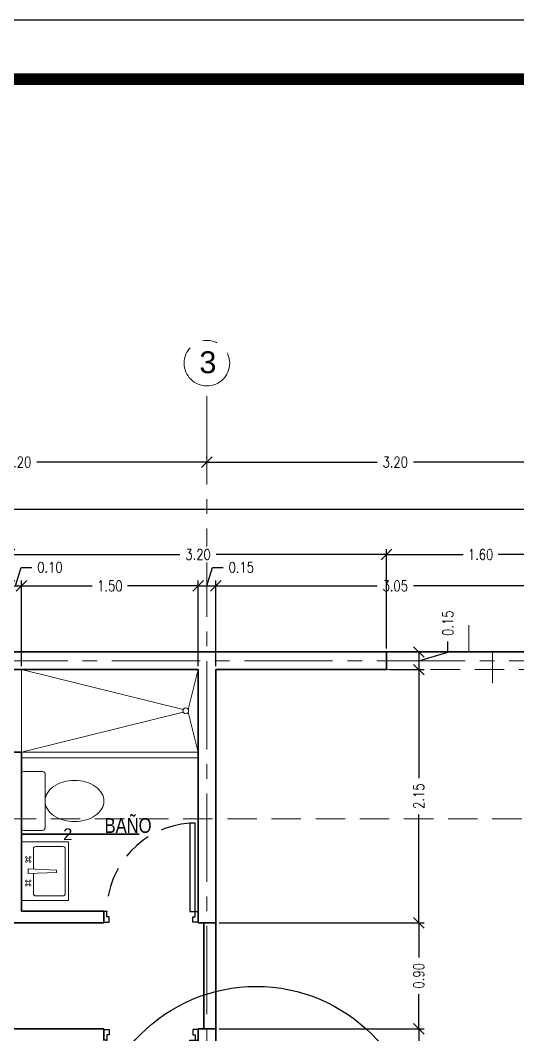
# Model space of a CAD drawing. Header units: inches. Extents: x -0.2 to 34.5, y 0 to 23.
# Drawn here: x 11.22 to 15.44, y 14.39 to 23 of the extents above; entities that cross this region are included whole.
import ezdxf

# ---------------------------------------------------------------- set-up
doc = ezdxf.new("R2010")
doc.units = ezdxf.units.IN
doc.header["$MEASUREMENT"] = 0
doc.linetypes.add('CENTER2', pattern=[1.125, 0.75, -0.125, 0.125, -0.125])
doc.linetypes.add('HIDDEN', pattern=[0.375, 0.25, -0.125])
doc.layers.get('DEFPOINTS').update_dxf_attribs({"color": 210})
for name, color, linetype, lineweight in [('A-ANNO-DIMS', 3, 'Continuous', 18), ('A-ANNO-NOTE', 7, 'Continuous', 35), ('A-ANNO-SYMB', 3, 'Continuous', 18), ('A-ANNO-TEXT', 3, 'Continuous', 18), ('A-DOOR-FULL', 4, 'Continuous', 25), ('A-FLOR-LEVL', 7, 'Continuous', 35), ('A-FLOR-OVHD', 3, 'HIDDEN', 18), ('A-FURN', 8, 'Continuous', 18), ('A-WALL-FULL-EXTR', 7, 'Continuous', 35), ('A-WALL-FULL-INTR', 7, 'Continuous', 35)]:
    doc.layers.add(name, color=color, linetype=linetype, lineweight=lineweight)
doc.styles.add('E-ARIAL', font='Arial.ttf')
doc.styles.add('E-ROMANS', font='romans.shx', dxfattribs={"width": 0.8})
doc.dimstyles.new('E-0050_TICK_18', dxfattribs={"dimscale": 0.001, "dimtxt": 90, "dimasz": 90, "dimexe": 45, "dimexo": 30, "dimgap": 45, "dimtad": 0, "dimzin": 0, "dimdsep": 46, "dimtxsty": 'E-ROMANS', "dimblk": 'OBLIQUE', "dimcen": 45, "dimclrd": 256, "dimclre": 256, "dimclrt": 256, "dimadec": 0, "dimazin": 0, "dimtfac": 1, "dimtmove": 1, "dimatfit": 3, "dimldrblk": 'OPEN90', "dimfxl": 1, "dimtfill": 1, "dimtolj": 1, "dimtzin": 0, "dimarcsym": 0})
doc.dimstyles.new('E-0200_TICK_12', dxfattribs={"dimscale": 0.001, "dimtxt": 240, "dimasz": 240, "dimexe": 120, "dimexo": 80, "dimgap": 120, "dimtad": 0, "dimzin": 0, "dimdsep": 46, "dimtxsty": 'E-ROMANS', "dimblk": 'OBLIQUE', "dimcen": 120, "dimclrd": 256, "dimclre": 256, "dimclrt": 256, "dimadec": 0, "dimazin": 0, "dimtfac": 1, "dimtmove": 1, "dimatfit": 3, "dimldrblk": 'OPEN90', "dimfxl": 1, "dimtfill": 1, "dimtolj": 1, "dimtzin": 0, "dimlwd": -1, "dimarcsym": 0})

# ---------------------------------------------------------------- blocks, each defined once
blk = doc.blocks.new('INOD')
for p, q in [((0.23, 0), (-0.23, 0)), ((-0.25, -0.02), (-0.25, -0.18)), ((0.25, -0.18), (0.25, -0.02)), ((-0.23, -0.2), (0.23, -0.2))]:
    blk.add_line(p, q)
blk.add_lwpolyline([(-0.175, -0.45, 0.07067), (-0.1609, -0.5491, 0.082314), (-0.1237, -0.6268, 0.106842), (-0.0634, -0.6826, 0.13438), (0, -0.7, 0.13438), (0.0634, -0.6826, 0.106842), (0.1237, -0.6268, 0.082314), (0.1609, -0.5491, 0.07067), (0.175, -0.45, 0.07067), (0.1609, -0.3509, 0.082314), (0.1237, -0.2732, 0.106842), (0.0634, -0.2174, 0.13438), (0, -0.2, 0.13438), (-0.0634, -0.2174, 0.106842), (-0.1237, -0.2732, 0.082314), (-0.1609, -0.3509, 0.07067)], format="xyb", close=True)
for centre, start, end in [((-0.23, -0.02), 90, 180), ((0.23, -0.02), 0, 90), ((-0.23, -0.18), 180, 270), ((0.23, -0.18), 270, 0)]:
    blk.add_arc(centre, 0.02, start, end)
blk = doc.blocks.new('DOOR-75')
for points in [[(-0.07, 0.84), (-0.07, 0.09), (-0.025, 0.09), (-0.025, 0.84), (-0.07, 0.84)], [(-0.775, 0.09), (-0.8, 0.09), (-0.8, 0), (-0.755, 0), (-0.755, 0.045), (-0.775, 0.045), (-0.775, 0.09)], [(-0.025, 0.09), (0, 0.09), (0, 0), (-0.045, 0), (-0.045, 0.045), (-0.025, 0.045), (-0.025, 0.09)]]:
    blk.add_lwpolyline(points)
at = {"linetype": 'HIDDEN'}
blk.add_arc((-0.0225, 0.089), 0.7525, 93.61808, 179.92486, dxfattribs=at)
blk = doc.blocks.new('_Oblique')
at = {"color": 0, "linetype": 'ByBlock', "lineweight": -2}
blk.add_line((-0.5, -0.5), (0.5, 0.5), dxfattribs=at)
blk = doc.blocks.new('*D197')
at = {"layer": 'A-ANNO-DIMS', "lineweight": -2, "transparency": 16777216}
for p, q in [((12.8034, 18.1969), (12.8506, 18.3544)), ((12.8506, 18.3544), (12.9406, 18.3544)), ((12.7284, 17.5157), (12.7284, 18.2419)), ((12.7284, 18.1969), (12.8784, 18.1969)), ((12.8784, 17.5157), (12.8784, 18.2419))]:
    blk.add_line(p, q, dxfattribs=at)
at = {"layer": 'DEFPOINTS', "color": 0, "transparency": 16777216}
for p in [(12.8784, 18.1969), (12.7284, 17.4857), (12.8784, 17.4857)]:
    blk.add_point(p, dxfattribs=at)
at = {"layer": 'A-ANNO-DIMS', "lineweight": -2, "transparency": 16777216, "xscale": 0.09, "yscale": 0.09, "zscale": 0.09, "rotation": 180}
blk.add_blockref('_Oblique', (12.7284, 18.1969), dxfattribs=at)
at = {"layer": 'A-ANNO-DIMS', "lineweight": -2, "transparency": 16777216, "xscale": 0.09, "yscale": 0.09, "zscale": 0.09}
blk.add_blockref('_Oblique', (12.8784, 18.1969), dxfattribs=at)
at = {"layer": 'A-ANNO-DIMS', "transparency": 16777216, "insert": (13.0953, 18.3544), "char_height": 0.09, "attachment_point": 5, "style": 'E-ROMANS', "bg_fill": 3, "box_fill_scale": 1.25, "bg_fill_color": 256, "bg_fill_true_color": 13158600, "bg_fill_transparency": 0}
blk.add_mtext('\\A1;0.15', dxfattribs=at)
blk = doc.blocks.new('_Open90')
at = {"color": 0, "linetype": 'ByBlock', "lineweight": -2}
for p, q in [((0, 0), (-1, 0)), ((-0.5, 0.5), (0, 0)), ((0, 0), (-0.5, -0.5))]:
    blk.add_line(p, q, dxfattribs=at)
blk = doc.blocks.new('*D198')
at = {"layer": 'A-ANNO-DIMS', "lineweight": -2, "transparency": 16777216}
for p, q in [((12.8784, 17.5157), (12.8784, 18.2419)), ((12.8784, 18.1969), (14.2486, 18.1969)), ((15.9284, 18.1969), (14.5581, 18.1969)), ((15.9284, 17.6657), (15.9284, 18.2419))]:
    blk.add_line(p, q, dxfattribs=at)
at = {"layer": 'DEFPOINTS', "color": 0, "transparency": 16777216}
for p in [(15.9284, 18.1969), (15.9284, 17.6357), (12.8784, 17.4857)]:
    blk.add_point(p, dxfattribs=at)
at = {"layer": 'A-ANNO-DIMS', "lineweight": -2, "transparency": 16777216, "xscale": 0.09, "yscale": 0.09, "zscale": 0.09, "rotation": 180}
blk.add_blockref('_Oblique', (12.8784, 18.1969), dxfattribs=at)
at = {"layer": 'A-ANNO-DIMS', "lineweight": -2, "transparency": 16777216, "xscale": 0.09, "yscale": 0.09, "zscale": 0.09}
blk.add_blockref('_Oblique', (15.9284, 18.1969), dxfattribs=at)
at = {"layer": 'A-ANNO-DIMS', "transparency": 16777216, "insert": (14.4034, 18.1969), "char_height": 0.09, "attachment_point": 5, "style": 'E-ROMANS', "bg_fill": 3, "box_fill_scale": 1.25, "bg_fill_color": 256, "bg_fill_true_color": 13158600, "bg_fill_transparency": 0}
blk.add_mtext('\\A1;3.05', dxfattribs=at)
blk = doc.blocks.new('*D171')
at = {"layer": 'A-ANNO-DIMS', "lineweight": -2, "transparency": 16777216}
for p, q in [((11.1284, 17.6657), (11.1284, 18.5087)), ((11.1284, 18.4637), (12.5736, 18.4637)), ((14.3284, 18.4637), (12.8831, 18.4637)), ((14.3284, 17.6657), (14.3284, 18.5087))]:
    blk.add_line(p, q, dxfattribs=at)
at = {"layer": 'DEFPOINTS', "color": 0, "transparency": 16777216}
for p in [(14.3284, 18.4637), (11.1284, 17.6357), (14.3284, 17.6357)]:
    blk.add_point(p, dxfattribs=at)
at = {"layer": 'A-ANNO-DIMS', "lineweight": -2, "transparency": 16777216, "xscale": 0.09, "yscale": 0.09, "zscale": 0.09, "rotation": 180}
blk.add_blockref('_Oblique', (11.1284, 18.4637), dxfattribs=at)
at = {"layer": 'A-ANNO-DIMS', "lineweight": -2, "transparency": 16777216, "xscale": 0.09, "yscale": 0.09, "zscale": 0.09}
blk.add_blockref('_Oblique', (14.3284, 18.4637), dxfattribs=at)
at = {"layer": 'A-ANNO-DIMS', "transparency": 16777216, "insert": (12.7284, 18.4637), "char_height": 0.09, "attachment_point": 5, "style": 'E-ROMANS', "bg_fill": 3, "box_fill_scale": 1.25, "bg_fill_color": 256, "bg_fill_true_color": 13158600, "bg_fill_transparency": 0}
blk.add_mtext('\\A1;3.20', dxfattribs=at)
blk = doc.blocks.new('*D172')
at = {"layer": 'A-ANNO-DIMS', "lineweight": -2, "transparency": 16777216}
for p, q in [((14.3284, 17.6657), (14.3284, 18.5087)), ((14.3284, 18.4637), (14.9788, 18.4637)), ((15.9284, 18.4637), (15.2779, 18.4637)), ((15.9284, 17.6657), (15.9284, 18.5087))]:
    blk.add_line(p, q, dxfattribs=at)
at = {"layer": 'DEFPOINTS', "color": 0, "transparency": 16777216}
for p in [(15.9284, 18.4637), (14.3284, 17.6357), (15.9284, 17.6357)]:
    blk.add_point(p, dxfattribs=at)
at = {"layer": 'A-ANNO-DIMS', "lineweight": -2, "transparency": 16777216, "xscale": 0.09, "yscale": 0.09, "zscale": 0.09, "rotation": 180}
blk.add_blockref('_Oblique', (14.3284, 18.4637), dxfattribs=at)
at = {"layer": 'A-ANNO-DIMS', "lineweight": -2, "transparency": 16777216, "xscale": 0.09, "yscale": 0.09, "zscale": 0.09}
blk.add_blockref('_Oblique', (15.9284, 18.4637), dxfattribs=at)
at = {"layer": 'A-ANNO-DIMS', "transparency": 16777216, "insert": (15.1284, 18.4637), "char_height": 0.09, "attachment_point": 5, "style": 'E-ROMANS', "bg_fill": 3, "box_fill_scale": 1.25, "bg_fill_color": 256, "bg_fill_true_color": 13158600, "bg_fill_transparency": 0}
blk.add_mtext('\\A1;1.60', dxfattribs=at)
blk = doc.blocks.new('*D176')
at = {"layer": 'A-ANNO-DIMS', "lineweight": -2, "transparency": 16777216}
for p, q in [((6.3284, 17.6657), (6.3284, 18.8941)), ((25.6784, 17.6657), (25.6784, 18.8941)), ((6.3284, 18.8491), (15.8195, 18.8491)), ((25.6784, 18.8491), (16.1872, 18.8491))]:
    blk.add_line(p, q, dxfattribs=at)
at = {"layer": 'DEFPOINTS', "color": 0, "transparency": 16777216}
for p in [(25.6784, 18.8491), (6.3284, 17.6357), (25.6784, 17.6357)]:
    blk.add_point(p, dxfattribs=at)
at = {"layer": 'A-ANNO-DIMS', "lineweight": -2, "transparency": 16777216, "xscale": 0.09, "yscale": 0.09, "zscale": 0.09, "rotation": 180}
blk.add_blockref('_Oblique', (6.3284, 18.8491), dxfattribs=at)
at = {"layer": 'A-ANNO-DIMS', "lineweight": -2, "transparency": 16777216, "xscale": 0.09, "yscale": 0.09, "zscale": 0.09}
blk.add_blockref('_Oblique', (25.6784, 18.8491), dxfattribs=at)
at = {"layer": 'A-ANNO-DIMS', "transparency": 16777216, "insert": (16.0034, 18.8491), "char_height": 0.09, "attachment_point": 5, "style": 'E-ROMANS', "bg_fill": 3, "box_fill_scale": 1.25, "bg_fill_color": 256, "bg_fill_true_color": 13158600, "bg_fill_transparency": 0}
blk.add_mtext('\\A1;19.35', dxfattribs=at)
blk = doc.blocks.new('*D113')
at = {"layer": 'A-ANNO-DIMS', "lineweight": -2, "transparency": 16777216}
for p, q in [((9.6034, 19.1826), (9.6034, 19.293)), ((9.6034, 19.248), (11.0486, 19.248)), ((12.8034, 19.248), (11.3581, 19.248)), ((12.8034, 19.278), (12.8034, 19.293))]:
    blk.add_line(p, q, dxfattribs=at)
at = {"layer": 'DEFPOINTS', "color": 0, "transparency": 16777216}
for p in [(12.8034, 19.248), (12.8034, 19.248), (9.6034, 19.1526)]:
    blk.add_point(p, dxfattribs=at)
at = {"layer": 'A-ANNO-DIMS', "lineweight": -2, "transparency": 16777216, "xscale": 0.09, "yscale": 0.09, "zscale": 0.09, "rotation": 180}
blk.add_blockref('_Oblique', (9.6034, 19.248), dxfattribs=at)
at = {"layer": 'A-ANNO-DIMS', "lineweight": -2, "transparency": 16777216, "xscale": 0.09, "yscale": 0.09, "zscale": 0.09}
blk.add_blockref('_Oblique', (12.8034, 19.248), dxfattribs=at)
at = {"layer": 'A-ANNO-DIMS', "transparency": 16777216, "insert": (11.2034, 19.248), "char_height": 0.09, "attachment_point": 5, "style": 'E-ROMANS', "bg_fill": 3, "box_fill_scale": 1.25, "bg_fill_color": 256, "bg_fill_true_color": 13158600, "bg_fill_transparency": 0}
blk.add_mtext('\\A1;3.20', dxfattribs=at)
blk = doc.blocks.new('*D114')
at = {"layer": 'A-ANNO-DIMS', "lineweight": -2, "transparency": 16777216}
for p, q in [((12.8034, 19.278), (12.8034, 19.293)), ((12.8034, 19.248), (14.2486, 19.248)), ((16.0034, 19.248), (14.5581, 19.248)), ((16.0034, 19.278), (16.0034, 19.293))]:
    blk.add_line(p, q, dxfattribs=at)
at = {"layer": 'DEFPOINTS', "color": 0, "transparency": 16777216}
for p in [(12.8034, 19.248), (16.0034, 19.248), (16.0034, 19.248)]:
    blk.add_point(p, dxfattribs=at)
at = {"layer": 'A-ANNO-DIMS', "lineweight": -2, "transparency": 16777216, "xscale": 0.09, "yscale": 0.09, "zscale": 0.09, "rotation": 180}
blk.add_blockref('_Oblique', (12.8034, 19.248), dxfattribs=at)
at = {"layer": 'A-ANNO-DIMS', "lineweight": -2, "transparency": 16777216, "xscale": 0.09, "yscale": 0.09, "zscale": 0.09}
blk.add_blockref('_Oblique', (16.0034, 19.248), dxfattribs=at)
at = {"layer": 'A-ANNO-DIMS', "transparency": 16777216, "insert": (14.4034, 19.248), "char_height": 0.09, "attachment_point": 5, "style": 'E-ROMANS', "bg_fill": 3, "box_fill_scale": 1.25, "bg_fill_color": 256, "bg_fill_true_color": 13158600, "bg_fill_transparency": 0}
blk.add_mtext('\\A1;3.20', dxfattribs=at)
blk = doc.blocks.new('*D153')
at = {"layer": 'A-ANNO-DIMS', "lineweight": -2, "transparency": 16777216}
for p, q in [((11.1784, 18.1969), (11.2256, 18.3544)), ((11.2256, 18.3544), (11.3156, 18.3544)), ((11.1284, 17.4657), (11.1284, 18.2419)), ((11.1284, 18.1969), (11.2284, 18.1969)), ((11.2284, 17.5157), (11.2284, 18.2419))]:
    blk.add_line(p, q, dxfattribs=at)
at = {"layer": 'DEFPOINTS', "color": 0, "transparency": 16777216}
for p in [(11.2284, 18.1969), (11.1284, 17.4357), (11.2284, 17.4857)]:
    blk.add_point(p, dxfattribs=at)
at = {"layer": 'A-ANNO-DIMS', "lineweight": -2, "transparency": 16777216, "xscale": 0.09, "yscale": 0.09, "zscale": 0.09, "rotation": 180}
blk.add_blockref('_Oblique', (11.1284, 18.1969), dxfattribs=at)
at = {"layer": 'A-ANNO-DIMS', "lineweight": -2, "transparency": 16777216, "xscale": 0.09, "yscale": 0.09, "zscale": 0.09}
blk.add_blockref('_Oblique', (11.2284, 18.1969), dxfattribs=at)
at = {"layer": 'A-ANNO-DIMS', "transparency": 16777216, "insert": (11.4703, 18.3544), "char_height": 0.09, "attachment_point": 5, "style": 'E-ROMANS', "bg_fill": 3, "box_fill_scale": 1.25, "bg_fill_color": 256, "bg_fill_true_color": 13158600, "bg_fill_transparency": 0}
blk.add_mtext('\\A1;0.10', dxfattribs=at)
blk = doc.blocks.new('*D154')
at = {"layer": 'A-ANNO-DIMS', "lineweight": -2, "transparency": 16777216}
for p, q in [((11.2284, 17.5157), (11.2284, 18.2419)), ((11.2284, 18.1969), (11.8288, 18.1969)), ((12.7284, 18.1969), (12.1279, 18.1969)), ((12.7284, 17.5157), (12.7284, 18.2419))]:
    blk.add_line(p, q, dxfattribs=at)
at = {"layer": 'DEFPOINTS', "color": 0, "transparency": 16777216}
for p in [(12.7284, 18.1969), (11.2284, 17.4857), (12.7284, 17.4857)]:
    blk.add_point(p, dxfattribs=at)
at = {"layer": 'A-ANNO-DIMS', "lineweight": -2, "transparency": 16777216, "xscale": 0.09, "yscale": 0.09, "zscale": 0.09, "rotation": 180}
blk.add_blockref('_Oblique', (11.2284, 18.1969), dxfattribs=at)
at = {"layer": 'A-ANNO-DIMS', "lineweight": -2, "transparency": 16777216, "xscale": 0.09, "yscale": 0.09, "zscale": 0.09}
blk.add_blockref('_Oblique', (12.7284, 18.1969), dxfattribs=at)
at = {"layer": 'A-ANNO-DIMS', "transparency": 16777216, "insert": (11.9784, 18.1969), "char_height": 0.09, "attachment_point": 5, "style": 'E-ROMANS', "bg_fill": 3, "box_fill_scale": 1.25, "bg_fill_color": 256, "bg_fill_true_color": 13158600, "bg_fill_transparency": 0}
blk.add_mtext('\\A1;1.50', dxfattribs=at)
blk = doc.blocks.new('*D157')
at = {"layer": 'A-ANNO-DIMS', "lineweight": -2, "transparency": 16777216}
for p, q in [((14.8504, 17.6349), (14.8504, 17.7249)), ((14.3584, 17.6357), (14.6479, 17.6357)), ((14.6029, 17.6357), (14.6029, 17.4857)), ((14.6029, 17.5607), (14.8504, 17.6349)), ((14.3584, 17.4857), (14.6479, 17.4857))]:
    blk.add_line(p, q, dxfattribs=at)
at = {"layer": 'DEFPOINTS', "color": 0, "transparency": 16777216}
for p in [(14.3284, 17.6357), (14.3284, 17.4857), (14.6029, 17.4857)]:
    blk.add_point(p, dxfattribs=at)
at = {"layer": 'A-ANNO-DIMS', "lineweight": -2, "transparency": 16777216, "xscale": 0.09, "yscale": 0.09, "zscale": 0.09}
for p, rotation in [((14.6029, 17.6357), 90), ((14.6029, 17.4857), 270)]:
    blk.add_blockref('_Oblique', p, dxfattribs=dict(at, rotation=rotation))
at = {"layer": 'A-ANNO-DIMS', "transparency": 16777216, "insert": (14.8504, 17.8796), "char_height": 0.09, "attachment_point": 5, "rotation": 90, "style": 'E-ROMANS', "bg_fill": 3, "box_fill_scale": 1.25, "bg_fill_color": 256, "bg_fill_true_color": 13158600, "bg_fill_transparency": 0}
blk.add_mtext('\\A1;0.15', dxfattribs=at)
blk = doc.blocks.new('*D158')
at = {"layer": 'A-ANNO-DIMS', "lineweight": -2, "transparency": 16777216}
for p, q in [((14.3584, 17.4857), (14.6479, 17.4857)), ((14.6029, 17.4857), (14.6029, 16.5654)), ((14.6029, 15.3357), (14.6029, 16.256)), ((12.9084, 15.3357), (14.6479, 15.3357))]:
    blk.add_line(p, q, dxfattribs=at)
at = {"layer": 'DEFPOINTS', "color": 0, "transparency": 16777216}
for p in [(14.3284, 17.4857), (12.8784, 15.3357), (14.6029, 15.3357)]:
    blk.add_point(p, dxfattribs=at)
at = {"layer": 'A-ANNO-DIMS', "lineweight": -2, "transparency": 16777216, "xscale": 0.09, "yscale": 0.09, "zscale": 0.09}
for p, rotation in [((14.6029, 17.4857), 90), ((14.6029, 15.3357), 270)]:
    blk.add_blockref('_Oblique', p, dxfattribs=dict(at, rotation=rotation))
at = {"layer": 'A-ANNO-DIMS', "transparency": 16777216, "insert": (14.6029, 16.4107), "char_height": 0.09, "attachment_point": 5, "rotation": 90, "style": 'E-ROMANS', "bg_fill": 3, "box_fill_scale": 1.25, "bg_fill_color": 256, "bg_fill_true_color": 13158600, "bg_fill_transparency": 0}
blk.add_mtext('\\A1;2.15', dxfattribs=at)
blk = doc.blocks.new('*D129')
at = {"layer": 'A-ANNO-DIMS', "lineweight": -2, "transparency": 16777216}
for p, q in [((12.9084, 15.3357), (14.6479, 15.3357)), ((14.6029, 15.3357), (14.6029, 15.0404)), ((14.6029, 14.4357), (14.6029, 14.731)), ((12.9084, 14.4357), (14.6479, 14.4357))]:
    blk.add_line(p, q, dxfattribs=at)
at = {"layer": 'DEFPOINTS', "color": 0, "transparency": 16777216}
for p in [(12.8784, 15.3357), (12.8784, 14.4357), (14.6029, 14.4357)]:
    blk.add_point(p, dxfattribs=at)
at = {"layer": 'A-ANNO-DIMS', "lineweight": -2, "transparency": 16777216, "xscale": 0.09, "yscale": 0.09, "zscale": 0.09}
for p, rotation in [((14.6029, 15.3357), 90), ((14.6029, 14.4357), 270)]:
    blk.add_blockref('_Oblique', p, dxfattribs=dict(at, rotation=rotation))
at = {"layer": 'A-ANNO-DIMS', "transparency": 16777216, "insert": (14.6029, 14.8857), "char_height": 0.09, "attachment_point": 5, "rotation": 90, "style": 'E-ROMANS', "bg_fill": 3, "box_fill_scale": 1.25, "bg_fill_color": 256, "bg_fill_true_color": 13158600, "bg_fill_transparency": 0}
blk.add_mtext('\\A1;0.90', dxfattribs=at)
blk = doc.blocks.new('*D130')
at = {"layer": 'A-ANNO-DIMS', "lineweight": -2, "transparency": 16777216}
for p, q in [((12.9084, 14.4357), (14.6479, 14.4357)), ((14.6029, 14.4357), (14.6029, 13.2654)), ((14.6029, 11.7857), (14.6029, 12.956)), ((14.3584, 11.7857), (14.6479, 11.7857))]:
    blk.add_line(p, q, dxfattribs=at)
at = {"layer": 'DEFPOINTS', "color": 0, "transparency": 16777216}
for p in [(12.8784, 14.4357), (14.3284, 11.7857), (14.6029, 11.7857)]:
    blk.add_point(p, dxfattribs=at)
at = {"layer": 'A-ANNO-DIMS', "lineweight": -2, "transparency": 16777216, "xscale": 0.09, "yscale": 0.09, "zscale": 0.09}
for p, rotation in [((14.6029, 14.4357), 90), ((14.6029, 11.7857), 270)]:
    blk.add_blockref('_Oblique', p, dxfattribs=dict(at, rotation=rotation))
at = {"layer": 'A-ANNO-DIMS', "transparency": 16777216, "insert": (14.6029, 13.1107), "char_height": 0.09, "attachment_point": 5, "rotation": 90, "style": 'E-ROMANS', "bg_fill": 3, "box_fill_scale": 1.25, "bg_fill_color": 256, "bg_fill_true_color": 13158600, "bg_fill_transparency": 0}
blk.add_mtext('\\A1;2.65', dxfattribs=at)

msp = doc.modelspace()

# ---------------------------------------------------------------- linework, layer by layer
msp.add_line((34.5, 23), (0, 23))
at = {"const_width": 0.1}
msp.add_lwpolyline([(1.5, 0.5), (33, 0.5, 0.414214), (34, 1.5), (34, 21.5, 0.414214), (33, 22.5), (1.5, 22.5, 0.414214), (0.5, 21.5), (0.5, 1.5, 0.414214)], format="xyb", close=True, dxfattribs=at)
at = {"layer": 'A-ANNO-SYMB', "linetype": 'CENTER2'}
for p, q in [((12.8034, 5.5589), (12.8034, 19.8947)), ((5.2464, 17.5607), (26.6034, 17.5607))]:
    msp.add_line(p, q, dxfattribs=at)
msp.add_circle((12.8034, 20.0882), 0.1935, dxfattribs=at)
at = {"layer": 'A-FLOR-LEVL'}
msp.add_line((14.3284, 17.6357), (15.9284, 17.6357), dxfattribs=at)
at = {"layer": 'A-FLOR-OVHD'}
msp.add_line((14.3284, 17.4857), (15.9284, 17.4857), dxfattribs=at)
at = {"layer": 'A-FURN'}
for p, q in [((11.2284, 17.4857), (12.6026, 17.1481)), ((11.2284, 16.7857), (11.2284, 17.4857)), ((11.2284, 16.7857), (12.6026, 17.1233)), ((12.645, 17.1233), (12.7284, 16.7857)), ((12.7284, 16.7857), (11.2284, 16.7857)), ((12.7284, 16.7857), (11.2284, 16.7857)), ((12.7284, 16.7357), (11.2284, 16.7357)), ((12.7284, 16.7357), (11.2284, 16.7357)), ((11.2284, 16.0246), (11.6284, 16.0246)), ((11.6284, 16.0246), (11.6284, 15.5246)), ((11.3301, 15.792), (11.3301, 15.9638)), ((11.3501, 15.9838), (11.5801, 15.9838)), ((11.6001, 15.9638), (11.6001, 15.5838)), ((11.3301, 15.5838), (11.3301, 15.7557)), ((11.2284, 15.5246), (11.6284, 15.5246)), ((11.5801, 15.5638), (11.3501, 15.5638))]:
    msp.add_line(p, q, dxfattribs=at)
at = {"layer": 'A-FURN', "const_width": 0.005}
for points in [[(11.2677, 15.8845, -1), (11.2677, 15.8995, -1)], [(11.2608, 15.8563, -1), (11.2758, 15.8563, -1)], [(11.2851, 15.8863, -1), (11.2851, 15.8613, -1)], [(11.3094, 15.8563, 1), (11.2944, 15.8563, 1)], [(11.3026, 15.8845, 1), (11.3026, 15.8995, 1)], [(11.2677, 15.6845, -1), (11.2677, 15.6995, -1)], [(11.2851, 15.6863, -1), (11.2851, 15.6613, -1)], [(11.3026, 15.6845, 1), (11.3026, 15.6995, 1)], [(11.2608, 15.6563, -1), (11.2758, 15.6563, -1)], [(11.3094, 15.6563, 1), (11.2944, 15.6563, 1)]]:
    msp.add_lwpolyline(points, format="xyb", close=True, dxfattribs=at)
at = {"layer": 'A-FURN'}
msp.add_lwpolyline([(11.5251, 15.7838), (11.5251, 15.7638), (11.2851, 15.7538), (11.2851, 15.7938)], close=True, dxfattribs=at)
msp.add_circle((12.6238, 17.1357), 0.0246, dxfattribs=at)
for centre, start, end in [((11.3501, 15.9638), 90, 180), ((11.5801, 15.9638), 0, 90), ((11.3501, 15.5838), 180, 270), ((11.5801, 15.5838), 270, 0)]:
    msp.add_arc(centre, 0.02, start, end, dxfattribs=at)
at = {"layer": 'A-WALL-FULL-EXTR'}
for p, q in [((14.3284, 17.6357), (11.1284, 17.6357)), ((14.3284, 17.4857), (14.3284, 17.6357)), ((12.7284, 17.4857), (11.1284, 17.4857)), ((12.7284, 15.3357), (12.7284, 17.4857)), ((12.8784, 15.3357), (12.8784, 17.4857)), ((12.8784, 17.4857), (14.3284, 17.4857)), ((12.8784, 15.3357), (12.7284, 15.3357)), ((12.7284, 14.4357), (12.8784, 14.4357)), ((12.7284, 11.7857), (12.7284, 14.4357)), ((12.8784, 11.7857), (12.8784, 14.4357))]:
    msp.add_line(p, q, dxfattribs=at)
at = {"layer": 'A-WALL-FULL-INTR'}
for p, q in [((11.2284, 16.7857), (11.1284, 16.7857)), ((11.2284, 16.7857), (11.2284, 15.4357)), ((11.9284, 15.4357), (11.2284, 15.4357)), ((11.9284, 15.3357), (11.9284, 15.4357)), ((10.4784, 15.3357), (11.9284, 15.3357)), ((9.5784, 14.4357), (11.9284, 14.4357)), ((11.9284, 14.3357), (11.9284, 14.4357))]:
    msp.add_line(p, q, dxfattribs=at)
for points in [[(12.7784, 15.3357), (12.7784, 14.4357)], [(12.8784, 15.3357), (12.8784, 14.4357)]]:
    msp.add_lwpolyline(points, dxfattribs=at)

# ---------------------------------------------------------------- block references
at = {"layer": 'A-DOOR-FULL'}
msp.add_blockref('DOOR-75', (12.7284, 15.3407), dxfattribs=at)
at = {"layer": 'A-DOOR-FULL', "xscale": -1, "rotation": 180}
msp.add_blockref('DOOR-75', (12.7284, 14.4307), dxfattribs=at)
at = {"layer": 'A-FURN', "rotation": 90}
msp.add_blockref('INOD', (11.2284, 16.3705), dxfattribs=at)

# ---------------------------------------------------------------- texts
at = {"layer": 'A-ANNO-TEXT', "insert": (12.7393, 20.189), "char_height": 0.186083, "attachment_point": 1}
msp.add_mtext('{\\fArial|b0|i0|c0|p34;3}', dxfattribs=at)
at = {"layer": 'A-ANNO-TEXT'}
for s, insert, char_height, attachment_point, style in [('{\\fArial|b0|i0|c0|p34;BAÑO}', (11.9344, 16.2252), 0.126, 1, 'E-ROMANS'), ('2', (11.5829, 16.0881), 0.1, 4, 'E-ARIAL')]:
    msp.add_mtext(s, dxfattribs=dict(at, insert=insert, char_height=char_height, attachment_point=attachment_point, style=style))

# ---------------------------------------------------------------- leaders
at = {"layer": 'A-ANNO-NOTE'}
msp.add_leader([(11.2284, 16.0881), (11.4514, 16.0881), (11.5726, 16.0882)], dimstyle='E-0200_TICK_12', override={"dimasz": 0.2, "dimgap": 0.8, "dimtad": 0, "dimldrblk": 'Open90'}, dxfattribs=at)

# ---------------------------------------------------------------- next in the draw order: dimensions: what is measured, and where the dimension line sits
at = {"layer": 'A-ANNO-DIMS'}
for base, p1, p2, picture, middle in [((12.8034, 19.248), (9.6034, 19.1526), (12.8034, 19.248), '*D113', (11.2034, 19.248)), ((12.8784, 18.1969), (12.7284, 17.4857), (12.8784, 17.4857), '*D197', (12.9856, 18.3544))]:
    dim = msp.add_linear_dim(base=base, p1=p1, p2=p2, dimstyle='E-0050_TICK_18', dxfattribs=at)
    dim.commit()
    dim.dimension.update_dxf_attribs({"geometry": picture, "text_midpoint": middle})

# ---------------------------------------------------------------- next in the draw order: linework, layer by layer
at = {"layer": 'A-FURN'}
msp.add_line((12.645, 17.1481), (12.7284, 17.4857), dxfattribs=at)
at = {"layer": 'A-WALL-FULL-EXTR'}
msp.add_line((12.7284, 17.4857), (11.1284, 17.4857), dxfattribs=at)

# ---------------------------------------------------------------- next in the draw order: dimensions: what is measured, and where the dimension line sits
at = {"layer": 'A-ANNO-DIMS'}
for base, p1, p2, picture, middle in [((16.0034, 19.248), (12.8034, 19.248), (16.0034, 19.248), '*D114', (14.4034, 19.248)), ((15.9284, 18.1969), (12.8784, 17.4857), (15.9284, 17.6357), '*D198', (14.4034, 18.1969))]:
    dim = msp.add_linear_dim(base=base, p1=p1, p2=p2, dimstyle='E-0050_TICK_18', dxfattribs=at)
    dim.commit()
    dim.dimension.update_dxf_attribs({"geometry": picture, "text_midpoint": middle})

# ---------------------------------------------------------------- next in the draw order: dimensions: what is measured, and where the dimension line sits
dim = msp.add_linear_dim(base=(14.3284, 18.4637), p1=(11.1284, 17.6357), p2=(14.3284, 17.6357), dimstyle='E-0050_TICK_18', dxfattribs=at)
dim.commit()
dim.dimension.update_dxf_attribs({"geometry": '*D171', "text_midpoint": (12.7284, 18.4637)})

# ---------------------------------------------------------------- next in the draw order: dimensions: what is measured, and where the dimension line sits
dim = msp.add_linear_dim(base=(15.9284, 18.4637), p1=(14.3284, 17.6357), p2=(15.9284, 17.6357), dimstyle='E-0050_TICK_18', dxfattribs=at)
dim.commit()
dim.dimension.update_dxf_attribs({"geometry": '*D172', "text_midpoint": (15.1284, 18.4637)})

# ---------------------------------------------------------------- next in the draw order: dimensions: what is measured, and where the dimension line sits
dim = msp.add_linear_dim(base=(25.6784, 18.8491), p1=(6.3284, 17.6357), p2=(25.6784, 17.6357), dimstyle='E-0050_TICK_18', dxfattribs=at)
dim.commit()
dim.dimension.update_dxf_attribs({"geometry": '*D176', "text_midpoint": (16.0034, 18.8491)})

# ---------------------------------------------------------------- next in the draw order: linework, layer by layer
at = {"layer": 'A-ANNO-SYMB'}
msp.add_lwpolyline([(15.0284, 17.8627), (15.0284, 17.6357), (15.2284, 17.6357), (15.2284, 17.3723)], dxfattribs=at)

# ---------------------------------------------------------------- next in the draw order: dimensions: what is measured, and where the dimension line sits
at = {"layer": 'A-ANNO-DIMS'}
dim = msp.add_linear_dim(base=(11.2284, 18.1969), p1=(11.1284, 17.4357), p2=(11.2284, 17.4857), dimstyle='E-0050_TICK_18', dxfattribs=at)
dim.commit()
dim.dimension.update_dxf_attribs({"geometry": '*D153', "text_midpoint": (11.3606, 18.3544)})
dim = msp.add_linear_dim(base=(14.6029, 17.4857), p1=(14.3284, 17.6357), p2=(14.3284, 17.4857), angle=90, dimstyle='E-0050_TICK_18', dxfattribs=at)
dim.commit()
dim.dimension.update_dxf_attribs({"geometry": '*D157', "text_midpoint": (14.8504, 17.7699)})

# ---------------------------------------------------------------- next in the draw order: dimensions: what is measured, and where the dimension line sits
dim = msp.add_linear_dim(base=(12.7284, 18.1969), p1=(11.2284, 17.4857), p2=(12.7284, 17.4857), dimstyle='E-0050_TICK_18', dxfattribs=at)
dim.commit()
dim.dimension.update_dxf_attribs({"geometry": '*D154', "text_midpoint": (11.9784, 18.1969)})
dim = msp.add_linear_dim(base=(14.6029, 15.3357), p1=(14.3284, 17.4857), p2=(12.8784, 15.3357), angle=90, dimstyle='E-0050_TICK_18', dxfattribs=at)
dim.commit()
dim.dimension.update_dxf_attribs({"geometry": '*D158', "text_midpoint": (14.6029, 16.4107)})

# ---------------------------------------------------------------- next in the draw order: dimensions: what is measured, and where the dimension line sits
dim = msp.add_linear_dim(base=(14.6029, 14.4357), p1=(12.8784, 15.3357), p2=(12.8784, 14.4357), angle=90, dimstyle='E-0050_TICK_18', dxfattribs=at)
dim.commit()
dim.dimension.update_dxf_attribs({"geometry": '*D129', "text_midpoint": (14.6029, 14.8857)})

# ---------------------------------------------------------------- next in the draw order: linework, layer by layer
at = {"layer": 'A-ANNO-SYMB', "linetype": 'HIDDEN'}
msp.add_lwpolyline([(5.1549, 15.0364), (5.1549, 14.7857), (9.2273, 14.7857), (9.2273, 16.2191), (18.8656, 16.2191), (18.8656, 14.7857), (18.8656, 14.7857), (26.9166, 14.7857), (26.9166, 15.0364)], dxfattribs=at)

# ---------------------------------------------------------------- next in the draw order: dimensions: what is measured, and where the dimension line sits
at = {"layer": 'A-ANNO-DIMS'}
dim = msp.add_linear_dim(base=(14.6029, 11.7857), p1=(12.8784, 14.4357), p2=(14.3284, 11.7857), angle=90, dimstyle='E-0050_TICK_18', dxfattribs=at)
dim.commit()
dim.dimension.update_dxf_attribs({"geometry": '*D130', "text_midpoint": (14.6029, 13.1107)})

# ---------------------------------------------------------------- next in the draw order: linework, layer by layer
msp.add_circle((13.2226, 13.4084), 1.3877)

doc.saveas('drawing.dxf')
